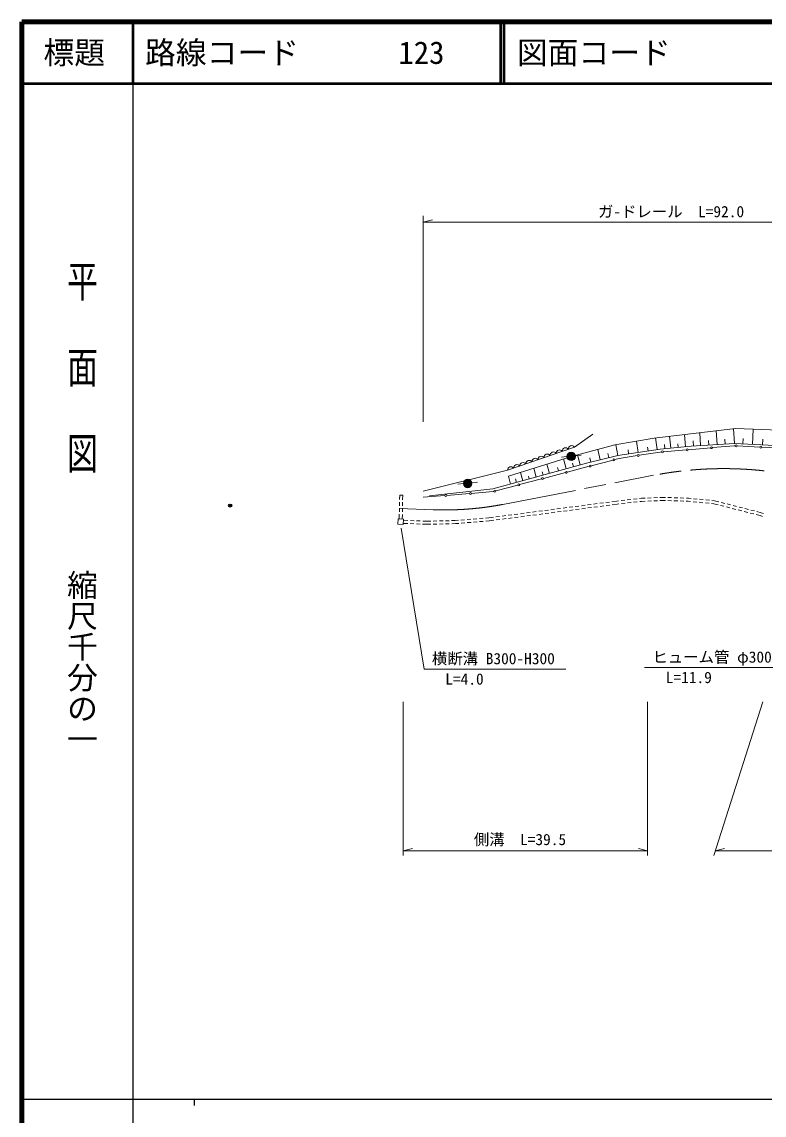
# Model space of a CAD drawing. Units: millimetres, scale not verified. Extents: x 40000 to 680000, y 20000 to 380000.
# Drawn here: x 40000 to 160535, y 202409 to 380000 of the extents above; entities that cross this region are included whole.
import ezdxf
from ezdxf.enums import TextEntityAlignment as Align

# ---------------------------------------------------------------- set-up
doc = ezdxf.new("R2010")
doc.units = ezdxf.units.MM
doc.header["$LTSCALE"] = 1000
doc.header["$PDMODE"] = 32
doc.header["$PDSIZE"] = 500
doc.linetypes.add('CHAIN', pattern=[18.5, 12, -1.5, 3.5, -1.5])
for name, color, linetype, lineweight in [('M-BGD', 7, 'Continuous', 13), ('M-BMK', 2, 'CHAIN', 13), ('M-STR-HTXT', 7, 'Continuous', 13), ('M-TTL', 2, 'Continuous', 140), ('M-TTL-BAND', 7, 'Continuous', 25), ('M-TTL-LINE', 7, 'Continuous', 50)]:
    doc.layers.add(name, color=color, linetype=linetype, lineweight=lineweight)
doc.layers.add('M-OTRS', color=6, linetype='Continuous')
doc.layers.add('M-TTL-TXT', color=7, linetype='Continuous')
doc.styles.add('@ＭＳ ゴシック', font='')
doc.styles.add('ＭＳ ゴシック', font='')
doc.styles.get('@ＭＳ ゴシック').set_extended_font_data('@MS Gothic')
doc.styles.get('ＭＳ ゴシック').set_extended_font_data('MS Gothic')

msp = doc.modelspace()

# ---------------------------------------------------------------- hatches: boundary and pattern name
at = {"layer": 'M-BGD'}
for points in [[(129881, 309419, 0.41421), (129194, 310098, 0.41421), (128515, 309411, 0.00944), (128516, 309385, 0.98129)], [(113079, 305021, 1), (111714, 305013, 0.00944), (111714, 304987, 0.98129)]]:
    msp.add_hatch(color=256, dxfattribs=at).paths.add_polyline_path(points)

# ---------------------------------------------------------------- linework, layer by layer
for p, q in [((129723, 310927), (132700, 313052)), ((155877, 313921), (142702, 312389)), ((145374, 310761), (145191, 312679)), ((147769, 310990), (147581, 312957)), ((150226, 311176), (150094, 313249)), ((152889, 311345), (152749, 313558)), ((155723, 311525), (155573, 313886)), ((173947, 313278), (155877, 313921)), ((158640, 311370), (158769, 313818)), ((129723, 310927), (118878, 307151)), ((136267, 311280), (129248, 309409)), ((142702, 312389), (136267, 311280)), ((136797, 309582), (136462, 311314)), ((140091, 310069), (139822, 311893)), ((141687, 310305), (141597, 310918)), ((143171, 310524), (142892, 312412)), ((143673, 310598), (148705, 311079)), ((144425, 310670), (144362, 311329)), ((146576, 310876), (146519, 311470)), ((151862, 310816), (148175, 310506)), ((148705, 311079), (155700, 311524)), ((149080, 311103), (149028, 311920)), ((151555, 311260), (151509, 311978)), ((155685, 311138), (152161, 310841)), ((154185, 311428), (154135, 312219)), ((155848, 311130), (155685, 311138)), ((155700, 311524), (164727, 311051)), ((159843, 310934), (156148, 311115)), ((157083, 311451), (157129, 312332)), ((163839, 310739), (160143, 310920)), ((160268, 311285), (160316, 312212)), ((129248, 309409), (119013, 306184)), ((127606, 309296), (128516, 309385)), ((129180, 310098), (129313, 308742)), ((129889, 309518), (130798, 309608)), ((130661, 308022), (130210, 309665)), ((131915, 308366), (136797, 309582)), ((132417, 308492), (132252, 309156)), ((133929, 308868), (133511, 310545)), ((135312, 309213), (135140, 309904)), ((137007, 309088), (136296, 308900)), ((136797, 309582), (143673, 310598)), ((139936, 309545), (137007, 309088)), ((138531, 309839), (138435, 310484)), ((143671, 310127), (140232, 309591)), ((143890, 310146), (143671, 310127)), ((147876, 310481), (144189, 310171)), ((116486, 304131), (131915, 308366)), ((123531, 306065), (123141, 307484)), ((125662, 306650), (125250, 308149)), ((127142, 307056), (126984, 307630)), ((128389, 307399), (127949, 308999)), ((132138, 307805), (128560, 306862)), ((129593, 307729), (129430, 308323)), ((136005, 308824), (132428, 307881)), ((105150, 303783), (118878, 307151)), ((119360, 304920), (119013, 306184)), ((120331, 305187), (120173, 305762)), ((124402, 305766), (120824, 304823)), ((121338, 305463), (120967, 306813)), ((122390, 305752), (122271, 306188)), ((124661, 306375), (124514, 306913)), ((128270, 306785), (124692, 305842)), ((106215, 303014), (116486, 304131)), ((110805, 304898), (111714, 304987)), ((116512, 303686), (112983, 303402)), ((113087, 305120), (113997, 305209)), ((116666, 303727), (116512, 303686)), ((120534, 304746), (116956, 303803)), ((101330, 302004), (101319, 301404)), ((101350, 303131), (101337, 302404)), ((101850, 303122), (101350, 303131)), ((101830, 301986), (101819, 301386)), ((101850, 303122), (101837, 302385)), ((108696, 303056), (105171, 302772)), ((112684, 303378), (108996, 303080)), ((134830, 301925), (135424, 302003)), ((135821, 302055), (136595, 302156)), ((136595, 302156), (136912, 302192)), ((137310, 302236), (137906, 302302)), ((138304, 302347), (138900, 302413)), ((138353, 301849), (138949, 301916)), ((139298, 302457), (139894, 302524)), ((139347, 301960), (139943, 302026)), ((140292, 302568), (140609, 302603)), ((140341, 302070), (140648, 302105)), ((140609, 302603), (141203, 302629)), ((140648, 302105), (141224, 302129)), ((141603, 302646), (142202, 302672)), ((141623, 302147), (142223, 302172)), ((142602, 302689), (143201, 302715)), ((142622, 302190), (143222, 302215)), ((143601, 302732), (144194, 302758)), ((143621, 302233), (144197, 302257)), ((144194, 302758), (144513, 302747)), ((144197, 302257), (144498, 302248)), ((144898, 302235), (145498, 302215)), ((144913, 302735), (145512, 302715)), ((145897, 302203), (146497, 302183)), ((145912, 302702), (146512, 302683)), ((146897, 302170), (147497, 302151)), ((146912, 302670), (147511, 302651)), ((147896, 302138), (148197, 302129)), ((147911, 302638), (148230, 302628)), ((148197, 302129), (148602, 302089)), ((148230, 302628), (148662, 302586)), ((149000, 302050), (149597, 301992)), ((149060, 302547), (149657, 302489)), ((149995, 301953), (150593, 301895)), ((150055, 302450), (150652, 302392)), ((151050, 302353), (151647, 302295)), ((152046, 302256), (152477, 302214)), ((152477, 302214), (153162, 302038)), ((153550, 301939), (154131, 301790)), ((101312, 301004), (101301, 300404)), ((101812, 300986), (101801, 300386)), ((120948, 300109), (121543, 300187)), ((121939, 300238), (122534, 300316)), ((122931, 300368), (123526, 300446)), ((123923, 300498), (124518, 300576)), ((124914, 300628), (125509, 300706)), ((124971, 300131), (125565, 300209)), ((125906, 300758), (126501, 300835)), ((125962, 300261), (126557, 300339)), ((126897, 300887), (127492, 300965)), ((126954, 300390), (127549, 300468)), ((127889, 301017), (128484, 301095)), ((127945, 300520), (128540, 300598)), ((128880, 301147), (129475, 301225)), ((128937, 300650), (129532, 300728)), ((129872, 301277), (130467, 301354)), ((129928, 300780), (130523, 300858)), ((130863, 301406), (131458, 301484)), ((130920, 300910), (131515, 300987)), ((131855, 301536), (132450, 301614)), ((131911, 301039), (132506, 301117)), ((132846, 301666), (133441, 301744)), ((132903, 301169), (133498, 301247)), ((133838, 301796), (134433, 301874)), ((133894, 301299), (134489, 301377)), ((134886, 301429), (135481, 301506)), ((135878, 301558), (136655, 301660)), ((136655, 301660), (136962, 301694)), ((137359, 301739), (137956, 301805)), ((150991, 301856), (151588, 301798)), ((151986, 301759), (152390, 301720)), ((152390, 301720), (153046, 301552)), ((153433, 301453), (154014, 301304)), ((154402, 301204), (154983, 301055)), ((154519, 301691), (155100, 301542)), ((155371, 300956), (155952, 300807)), ((155487, 301442), (156069, 301293)), ((156339, 300708), (156920, 300559)), ((156456, 301194), (157037, 301045)), ((157308, 300459), (157889, 300310)), ((157425, 300946), (158006, 300797)), ((158277, 300211), (158858, 300062)), ((158393, 300697), (158975, 300548)), ((159362, 300449), (160047, 300273)), ((160047, 300273), (160426, 300138)), ((101093, 299288), (101044, 298402)), ((101044, 298402), (101929, 298353)), ((101093, 299288), (101979, 299238)), ((101294, 300004), (101281, 299277)), ((101794, 299986), (101781, 299250)), ((101979, 299238), (101929, 298353)), ((101939, 298535), (102673, 298506)), ((101967, 299034), (102688, 299006)), ((103072, 298490), (103672, 298467)), ((103088, 298990), (103688, 298966)), ((104071, 298451), (104671, 298427)), ((104087, 298951), (104687, 298927)), ((105071, 298411), (105804, 298383)), ((105087, 298911), (105808, 298883)), ((105804, 298383), (106404, 298397)), ((105808, 298883), (106392, 298897)), ((106792, 298907), (107392, 298921)), ((106803, 298407), (107403, 298422)), ((107792, 298931), (108392, 298946)), ((107803, 298431), (108403, 298446)), ((108792, 298955), (109391, 298970)), ((108803, 298456), (109403, 298470)), ((109791, 298980), (110376, 298994)), ((109803, 298480), (110402, 298495)), ((110376, 298994), (110901, 299037)), ((110402, 298495), (110941, 298538)), ((111300, 299069), (111898, 299118)), ((111339, 298571), (111937, 298619)), ((112296, 299150), (112894, 299199)), ((112336, 298652), (112934, 298701)), ((113293, 299231), (113891, 299280)), ((113333, 298733), (113931, 298782)), ((114290, 299313), (114888, 299361)), ((114329, 298814), (114927, 298863)), ((115286, 299394), (115812, 299436)), ((115326, 298895), (115864, 298939)), ((115812, 299436), (116585, 299538)), ((115864, 298939), (116642, 299041)), ((116982, 299590), (117577, 299667)), ((117038, 299093), (117633, 299171)), ((117973, 299719), (118568, 299797)), ((118030, 299222), (118625, 299300)), ((118965, 299849), (119560, 299927)), ((119021, 299352), (119616, 299430)), ((119956, 299979), (120551, 300057)), ((120013, 299482), (120608, 299560)), ((121004, 299612), (121599, 299690)), ((121996, 299742), (122591, 299819)), ((122987, 299871), (123582, 299949)), ((123979, 300001), (124574, 300079)), ((159245, 299963), (159901, 299795)), ((159901, 299795), (160269, 299663))]:
    msp.add_line(p, q, dxfattribs=at)
for centre, radius in [((152011, 310829), 150), ((155998, 311122), 150), ((159993, 310927), 150), ((129198, 309415), 683), ((136150, 308862), 150), ((140084, 309568), 150), ((144039, 310158), 150), ((148025, 310494), 150), ((132283, 307843), 150), ((112396, 305017), 683), ((124547, 305804), 150), ((128415, 306823), 150), ((116811, 303765), 150), ((120679, 304785), 150), ((108846, 303068), 150), ((112833, 303390), 150)]:
    msp.add_circle(centre, radius, dxfattribs=at)
for centre in [(128290, 310279), (129276, 310623), (123361, 308563), (124347, 308906), (125333, 309250), (126318, 309593), (127304, 309936), (119417, 307190), (120403, 307533), (121389, 307876), (122375, 308220)]:
    msp.add_arc(centre, 541, 34.27192, 184.12861, dxfattribs=at)
at = {"layer": 'M-BMK'}
for p, q in [((118124, 301622), (142595, 306343)), ((106798, 300751), (101311, 300954))]:
    msp.add_line(p, q, dxfattribs=at)
for centre, radius, start, end in [((153962, 247430), 60000, 83.71106, 100.92101), ((108652, 350716), 50000, 267.87559, 280.92101)]:
    msp.add_arc(centre, radius, start, end, dxfattribs=at)
at = {"layer": 'M-OTRS'}
msp.add_point((73826, 301431), dxfattribs=at)
at = {"layer": 'M-STR-HTXT'}
for p, q in [((105171, 315005), (105171, 348468)), ((105171, 347489), (106671, 347864)), ((105171, 347489), (188544, 347489)), ((105316, 274875), (101574, 297735)), ((105316, 274875), (128316, 274875)), ((141128, 275132), (164128, 275132)), ((101929, 269525), (101929, 244594)), ((141619, 269525), (141619, 244594)), ((160338, 269525), (152358, 244594)), ((101929, 245364), (103429, 245739)), ((101929, 245364), (141619, 245364)), ((141619, 245364), (140119, 245739)), ((152604, 245364), (154104, 245739)), ((152604, 245364), (183447, 245364))]:
    msp.add_line(p, q, dxfattribs=at)
at = {"layer": 'M-TTL'}
for p, q in [((40000, 380000), (40000, 20000)), ((680000, 380000), (40000, 380000))]:
    msp.add_line(p, q, dxfattribs=at)
at = {"layer": 'M-TTL-BAND'}
for p, q in [((58000, 370000), (58000, 20000)), ((40000, 205000), (579000, 205000)), ((68000, 205000), (68000, 204000))]:
    msp.add_line(p, q, dxfattribs=at)
at = {"layer": 'M-TTL-LINE'}
for p, q in [((58000, 380000), (58000, 370000)), ((117750, 380000), (117750, 370000)), ((118250, 380000), (118250, 370000)), ((40000, 370000), (680000, 370000))]:
    msp.add_line(p, q, dxfattribs=at)

# ---------------------------------------------------------------- texts
at = {"layer": 'M-STR-HTXT', "style": 'ＭＳ ゴシック'}
for s, p in [('ガ-ドレール\u3000L=92.0', (133558, 347714)), ('横断溝 B300-H300', (106580, 275100)), ('ヒューム管 φ300', (142392, 275357)), ('L=4.0', (108756, 271785)), ('L=11.9', (144568, 272042)), ('側溝\u3000L=39.5', (113395, 245719))]:
    msp.add_text(s, height=1833, dxfattribs=at).set_placement(p, align=Align.BOTTOM_LEFT)
at = {"layer": 'M-TTL-BAND', "style": '@ＭＳ ゴシック', "width": 1.4}
msp.add_text('平  面  図', height=3666, rotation=270, dxfattribs=at).set_placement((49777, 306475), align=Align.MIDDLE_RIGHT)
at = {"layer": 'M-TTL-BAND', "style": '@ＭＳ ゴシック'}
msp.add_text('縮尺千分の一', height=3666, rotation=270, dxfattribs=at).set_placement((49777, 261030), align=Align.MIDDLE_RIGHT)
at = {"layer": 'M-TTL-TXT', "style": 'ＭＳ ゴシック'}
msp.add_text('標題', height=3666, dxfattribs=at).set_placement((48500, 375000), align=Align.MIDDLE_CENTER)
for s, p in [('路線コード', (60000, 375000)), ('123', (101142, 375000)), ('図面コード', (120380, 375000))]:
    msp.add_text(s, height=3666, dxfattribs=at).set_placement(p, align=Align.MIDDLE_LEFT)

doc.saveas('drawing.dxf')
